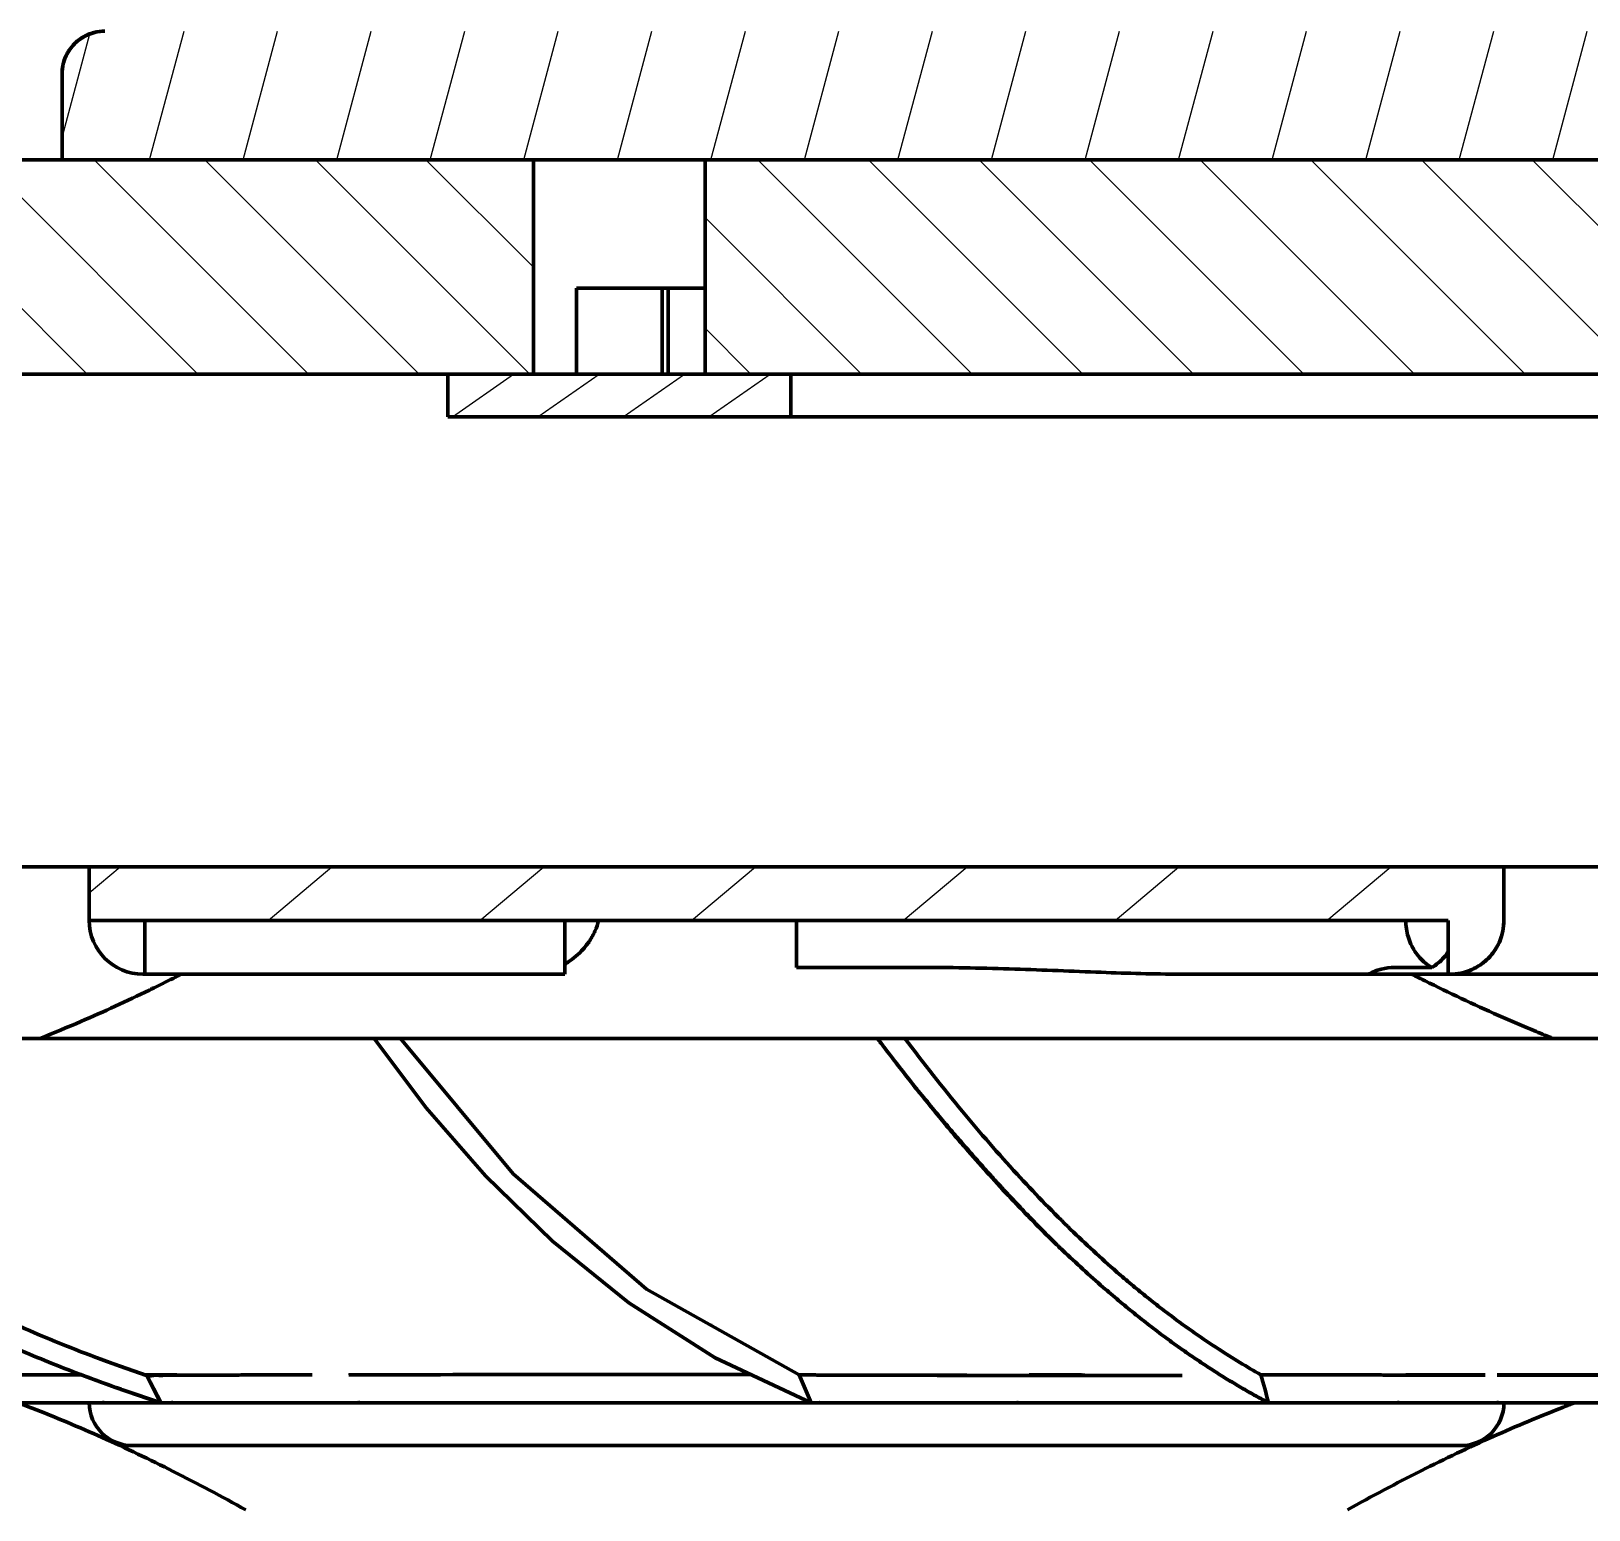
# Model space of a CAD drawing. Header units: inches. Extents: x -2049 to -860, y -317 to 524.
# Drawn here: x -1108.7 to -1084.47, y 120.17 to 143.17 of the extents above; entities that cross this region are included whole.
import ezdxf

# ---------------------------------------------------------------- set-up
doc = ezdxf.new("R2010")
doc.units = ezdxf.units.IN
doc.header["$LTSCALE"] = 2.5746062992
doc.header["$MEASUREMENT"] = 0
doc.header["$PDMODE"] = 3
doc.header["$PDSIZE"] = 0.3125
doc.layers.get('0').update_dxf_attribs({"linetype": 'CONTINUOUS', "lineweight": 50})
doc.layers.get('Defpoints').update_dxf_attribs({"linetype": 'CONTINUOUS'})
for name, color, linetype, lineweight in [('dim', 7, 'CONTINUOUS', 9), ('细实线', 7, 'CONTINUOUS', 9), ('风扇', 7, 'CONTINUOUS', 50)]:
    doc.layers.add(name, color=color, linetype=linetype, lineweight=lineweight)
doc.styles.add('TEXTSTYLE_1', font='gdt', dxfattribs={"width": 0.8})
doc.dimstyles.new('ISO-25$0', dxfattribs={"dimtxt": 5, "dimasz": 5, "dimexe": 1.25, "dimexo": 0.625, "dimtad": 1, "dimdec": 0, "dimlfac": 1.5, "dimdsep": 46, "dimtxsty": 'TEXTSTYLE_1', "dimcen": 2.5, "dimclrd": 256, "dimclre": 256, "dimclrt": 256, "dimadec": 0, "dimazin": 0, "dimtfac": 1, "dimtdec": 0, "dimtmove": 0, "dimatfit": 3, "dimfxl": 1, "dimlwd": 25, "dimarcsym": 0})

# ---------------------------------------------------------------- blocks, each defined once
blk = doc.blocks.new('*D56')
at = {"layer": 'Defpoints', "color": 0, "transparency": 16777216}
for p in [(-1218.048571266017, 403.3025130793737), (-1091.407013685778, 403.3025130793736), (-1171.592852007335, 52.36996969744924)]:
    blk.add_point(p, dxfattribs=at)
at = {"layer": 'dim', "lineweight": -2, "transparency": 16777216}
for p, q in [((-1092.032013685778, 403.3025130793736), (-1219.298571266017, 403.3025130793737)), ((-1172.217852007335, 52.36996969744924), (-1219.298571266017, 52.36996969744924))]:
    blk.add_line(p, q, dxfattribs=at)
at = {"layer": 'dim', "lineweight": 25, "transparency": 16777216}
blk.add_line((-1218.048571266017, 57.36996969744924), (-1218.048571266017, 398.3025130793737), dxfattribs=at)
at = {"layer": 'dim', "transparency": 16777216}
for points in [[(-1218.88190459935, 398.3025130793737), (-1217.215237932683, 398.3025130793737), (-1218.048571266017, 403.3025130793737)], [(-1218.88190459935, 57.36996969744924), (-1217.215237932683, 57.36996969744924), (-1218.048571266017, 52.36996969744924)]]:
    blk.add_solid(points, dxfattribs=at)
at = {"layer": 'dim', "transparency": 16777216, "insert": (-1221.173571266017, 224.8663272811571), "char_height": 5, "attachment_point": 5, "rotation": 90, "style": 'TEXTSTYLE_1'}
blk.add_mtext('526', dxfattribs=at)
blk = doc.blocks.new('*D57')
at = {"layer": 'Defpoints', "color": 0, "transparency": 16777216}
for p in [(-1231.84454690775, 446.9677767412457), (-1055.929901698032, 446.9677767412456), (-1171.592852007335, 52.36996969744924)]:
    blk.add_point(p, dxfattribs=at)
at = {"layer": 'dim', "lineweight": -2, "transparency": 16777216}
for p, q in [((-1056.554901698032, 446.9677767412456), (-1233.09454690775, 446.9677767412457)), ((-1172.217852007335, 52.36996969744924), (-1233.09454690775, 52.36996969744926))]:
    blk.add_line(p, q, dxfattribs=at)
at = {"layer": 'dim', "lineweight": 25, "transparency": 16777216}
blk.add_line((-1231.84454690775, 57.36996969744925), (-1231.84454690775, 441.9677767412457), dxfattribs=at)
at = {"layer": 'dim', "transparency": 16777216}
for points in [[(-1232.677880241083, 441.9677767412457), (-1231.011213574416, 441.9677767412457), (-1231.84454690775, 446.9677767412457)], [(-1232.677880241083, 57.36996969744926), (-1231.011213574416, 57.36996969744925), (-1231.84454690775, 52.36996969744925)]]:
    blk.add_solid(points, dxfattribs=at)
at = {"layer": 'dim', "transparency": 16777216, "insert": (-1234.96954690775, 248.0723433727648), "char_height": 5, "attachment_point": 5, "rotation": 90, "style": 'TEXTSTYLE_1'}
blk.add_mtext('592', dxfattribs=at)
blk = doc.blocks.new('*D58')
at = {"layer": 'Defpoints', "color": 0, "transparency": 16777216}
for p in [(-1245.640516546762, 472.9669413630263), (-1107.928230943298, 472.9669413630263), (-1171.592852007335, 52.36996969744924)]:
    blk.add_point(p, dxfattribs=at)
at = {"layer": 'dim', "lineweight": -2, "transparency": 16777216}
for p, q in [((-1108.553230943298, 472.9669413630263), (-1246.890516546762, 472.9669413630263)), ((-1172.217852007335, 52.36996969744924), (-1246.890516546762, 52.36996969744926))]:
    blk.add_line(p, q, dxfattribs=at)
at = {"layer": 'dim', "lineweight": 25, "transparency": 16777216}
blk.add_line((-1245.640516546762, 57.36996969744926), (-1245.640516546762, 467.9669413630263), dxfattribs=at)
at = {"layer": 'dim', "transparency": 16777216}
for points in [[(-1246.473849880095, 467.9669413630263), (-1244.807183213429, 467.9669413630263), (-1245.640516546762, 472.9669413630263)], [(-1246.473849880095, 57.36996969744926), (-1244.807183213429, 57.36996969744926), (-1245.640516546762, 52.36996969744926)]]:
    blk.add_solid(points, dxfattribs=at)
at = {"layer": 'dim', "transparency": 16777216, "insert": (-1248.765516546762, 260.4616692013795), "char_height": 5, "attachment_point": 5, "rotation": 90, "style": 'TEXTSTYLE_1'}
blk.add_mtext('630', dxfattribs=at)

msp = doc.modelspace()

# ---------------------------------------------------------------- hatches: boundary and pattern name
at = {"layer": '细实线', "linetype": 'Continuous'}
h = msp.add_hatch(dxfattribs=at)
h.set_pattern_fill('DEFAULT__3', color=256, scale=1.405120247766246, angle=74.99999999999999, style=0, pattern_type=0)
h.set_pattern_definition([(74.99999999999999, (-1203.723529003851, 1516.918950804064), (-1.357241936087143, 0.3636718801277024), [])])
edge = h.paths.add_edge_path()
edge.add_line((-1108.216620814093, 141.1671165618664), (-976.2209535462748, 141.1671165618664))
edge.add_line((-1108.216620814093, 142.500407055691), (-1108.216620814093, 141.1671165618755))
edge.add_arc((-1107.549975373305, 142.5004068609669), 0.6666454424815658, 89.99997660799998, 179.999983231)
edge.add_line((-1107.549975100687, 143.167052303457), (-976.8875992596812, 143.167052303457))
edge.add_arc((-976.8875990615674, 142.5004067864611), 0.6666455152925597, 2.311789999609594e-05, 90.00001704299999)
edge.add_line((-976.2209535462749, 142.500407055691), (-976.2209535462749, 141.1671165618755))
h = msp.add_hatch(dxfattribs=at)
h.set_pattern_fill('DEFAULT__49', color=256, scale=1.216287576733803, angle=-45.00000000000001, style=0, pattern_type=0)
h.set_pattern_definition([(315, (-1203.723529003851, 1516.918950804064), (0.8600451932628668, 0.8600451932628661), [])])
edge = h.paths.add_edge_path()
edge.add_line((-1118.882951133041, 141.1004520384518), (-1118.882951133041, 137.9005548532944))
edge.add_line((-1118.816286574061, 141.1671165618664), (-1118.882951133041, 141.1004520384457))
edge.add_line((-1100.883517375671, 141.1671165618664), (-1118.816286574061, 141.1671165618664))
edge.add_line((-1100.883517375671, 137.8338903281585), (-1100.883517375671, 141.1671165618513))
edge.add_line((-1100.883517375671, 137.8338903281585), (-1118.816286574061, 137.8338903281585))
edge.add_line((-1118.882951133041, 137.9005548532999), (-1118.816286574061, 137.8338903281858))
edge = h.paths.add_edge_path()
edge.add_line((-965.5546232273273, 141.1004520384518), (-965.5546232273273, 137.9005548532944))
edge.add_line((-965.621287786307, 137.8338903281585), (-965.5546232273273, 137.9005548532726))
edge.add_line((-965.621287786307, 137.8338903281585), (-1033.068729448529, 137.8338903281585))
edge.add_line((-1033.068729448529, 137.8338903281585), (-1033.068729448529, 141.1671165618513))
edge.add_line((-965.621287786307, 141.1671165618664), (-1033.068729448529, 141.1671165618664))
edge.add_line((-965.5546232273273, 141.1004520384518), (-965.621287786307, 141.1671165618724))
edge = h.paths.add_edge_path()
edge.add_line((-1036.965294754792, 141.1671165618664), (-1038.977438329633, 141.1671165618664))
edge.add_line((-1036.965294754792, 137.8338903281585), (-1036.965294754792, 141.1671165618513))
edge.add_line((-1036.965294754792, 137.8338903281585), (-1038.977438329633, 137.8338903281585))
edge.add_line((-1038.977438329633, 137.8338903281585), (-1038.977438329633, 141.1671165618513))
edge = h.paths.add_edge_path()
edge.add_line((-1049.545352591819, 141.1671165618664), (-1098.216933936171, 141.1671165618664))
edge.add_line((-1049.545352591819, 137.8338903281585), (-1049.545352591819, 141.1671165618513))
edge.add_line((-1049.545352591819, 137.8338903281585), (-1098.216933936171, 137.8338903281585))
edge.add_line((-1098.216933936171, 137.8338903281585), (-1098.216933936171, 141.1671165618513))
h = msp.add_hatch(dxfattribs=at)
h.set_pattern_fill('DEFAULT__4', color=256, scale=0.7623405151507858, angle=35, style=0, pattern_type=0)
h.set_pattern_definition([(34.99999999999999, (-1203.723529003851, 1516.918950804064), (-0.4372605563491244, 0.6244727916209943), [])])
edge = h.paths.add_edge_path()
edge.add_line((-1102.216809014143, 137.1672450821193), (-1096.883642126678, 137.1672450821193))
edge.add_line((-1102.216809014143, 137.8338903281585), (-1102.216809014143, 137.1672450820975))
edge.add_line((-1102.216809014143, 137.8338903281585), (-1096.883642126678, 137.8338903281585))
edge.add_line((-1096.883642126678, 137.8338903281585), (-1096.883642126678, 137.1672450820975))
edge = h.paths.add_edge_path()
edge.add_line((-987.5539322353835, 137.1672450821193), (-982.2207653462253, 137.1672450821193))
edge.add_line((-987.5539322353835, 137.8338903281585), (-987.5539322353835, 137.1672450820975))
edge.add_line((-987.5539322353835, 137.8338903281585), (-982.2207653462253, 137.8338903281585))
edge.add_line((-982.2207653462253, 137.8338903281585), (-982.2207653462253, 137.1672450820975))
h = msp.add_hatch(dxfattribs=at)
h.set_pattern_fill('ANSI31', color=256, scale=0.6666666659733333, angle=-5.000000000000007, style=0)
h.set_pattern_definition([(39.99999999999998, (-1850.866896881382, 3648.156070649478), (-1.360567105754851, 1.621460736248851), [])])
edge = h.paths.add_edge_path()
edge.add_line((-1066.97862255718, 121.0344301111796), (-1065.188076026582, 121.0344301111796))
edge.add_line((-1066.97862255718, 121.0344301111796), (-1066.97862255718, 120.1677912897763))
edge.add_line((-1067.54527298062, 120.1677912897551), (-1066.97862255718, 120.1677912897551))
edge.add_line((-1067.54527298062, 120.1677912897551), (-1070.961537177707, 123.0343658510355))
edge.add_line((-1070.961537177707, 123.0343658510629), (-1070.961537177707, 126.1675985111062))
edge.add_line((-1070.961537177707, 126.1675985110929), (-1066.194657744104, 130.1674699908467))
edge.add_line((-1066.194657744104, 130.1674699908399), (-1065.628007489992, 130.1674699908399))
edge.add_line((-1065.628007489992, 129.3008311711422), (-1065.628007489992, 130.1674699908521))
edge.add_line((-1065.628007489992, 129.3008311711422), (-1065.188076026582, 129.3008311711422))
edge.add_line((-1065.188076026581, 129.3008311711422), (-1065.188076026581, 130.1674699908521))
edge.add_line((-1065.188076026581, 130.1674699908399), (-1064.62089490582, 130.1674699908399))
edge.add_line((-1064.62089490582, 120.1677912897551), (-1064.62089490582, 130.1674699908326))
edge.add_line((-1065.188076026581, 120.1677912897551), (-1064.62089490582, 120.1677912897551))
edge.add_line((-1065.188076026581, 121.0344301111796), (-1065.188076026581, 120.1677912897763))
edge = h.paths.add_edge_path()
edge.add_line((-1086.627880766412, 128.5008568748591), (-1086.658845004636, 128.5008568748591))
edge.add_line((-1086.658845004636, 128.5008568748591), (-1086.658845004636, 129.3341634328592))
edge.add_line((-1107.793295303251, 129.3341634328689), (-1086.658845004636, 129.3341634328689))
edge.add_line((-1107.793295303251, 129.3341634328689), (-1107.793295303251, 130.167469990869))
edge.add_line((-1107.793295303251, 130.1674699908399), (-1085.794551686109, 130.1674699908399))
edge.add_line((-1085.794551686109, 129.334163436245), (-1085.794551686109, 130.1674699908582))
edge.add_arc((-1086.627867150756, 129.3341723411828), 0.8333154646469872, 269.9990637963, 359.9993876627)
edge = h.paths.add_edge_path()
edge.add_line((-1128.399770962779, 129.3008311711422), (-1127.959839499368, 129.3008311711422))
edge.add_line((-1127.959839499368, 129.3008311711422), (-1127.959839499368, 130.1674699908521))
edge.add_line((-1127.959839499368, 130.1674699908399), (-1127.393189243563, 130.1674699908399))
edge.add_line((-1127.393189243563, 130.1674699908399), (-1122.62630980996, 126.1675985110862))
edge.add_line((-1122.62630980996, 123.0343658510629), (-1122.62630980996, 126.1675985111062))
edge.add_line((-1122.62630980996, 123.0343658510629), (-1126.042574007047, 120.1677912897824))
edge.add_line((-1126.609224430487, 120.1677912897551), (-1126.042574007047, 120.1677912897551))
edge.add_line((-1126.609224430487, 121.0344301111796), (-1126.609224430487, 120.1677912897763))
edge.add_line((-1128.399770962779, 121.0344301111796), (-1126.609224430487, 121.0344301111796))
edge.add_line((-1128.399770962779, 121.0344301111796), (-1128.399770962779, 120.1677912897763))
edge.add_line((-1128.966952081847, 120.1677912897551), (-1128.399770962779, 120.1677912897551))
edge.add_line((-1128.966952081847, 120.1677912897551), (-1128.966952081847, 130.1674699908326))
edge.add_line((-1128.966952081847, 130.1674699908399), (-1128.399770962779, 130.1674699908399))
edge.add_line((-1128.399770962779, 129.3008311711422), (-1128.399770962779, 130.1674699908521))
edge.add_line((-1126.565429735251, 122.1677270296578), (-1126.565429735251, 128.1675342509816))
edge.add_line((-1125.214814236277, 122.1677270296578), (-1126.565429735251, 122.1677270296578))
edge.add_line((-1123.492952429389, 123.612534882287), (-1125.214814236277, 122.1677270296535))
edge.add_line((-1123.492952429389, 123.612534882287), (-1123.492952429389, 125.5894294798706))
edge.add_line((-1126.565429735251, 128.1675342509761), (-1123.492952429388, 125.5894294798694))
edge = h.paths.add_edge_path()
edge.add_line((-1060.25740782545, 120.1677912897551), (-1060.25740782545, 130.1674699908326))
edge.add_line((-1061.558271511369, 120.1677912897551), (-1060.25740782545, 120.1677912897551))
edge.add_line((-1061.558271511369, 120.1677912897551), (-1061.558271511369, 130.1674699908326))
edge.add_line((-1061.558271511369, 130.1674699908399), (-1060.25740782545, 130.1674699908399))
edge = h.paths.add_edge_path()
edge.add_line((-1133.33043916391, 130.1674699908399), (-1132.029575476298, 130.1674699908399))
edge.add_line((-1132.029575476298, 120.1677912897551), (-1132.029575476298, 130.1674699908326))
edge.add_line((-1133.33043916391, 120.1677912897551), (-1132.029575476298, 120.1677912897551))
edge.add_line((-1133.33043916391, 120.1677912897551), (-1133.33043916391, 130.1674699908326))

# ---------------------------------------------------------------- linework, layer by layer
at = {"color": 7, "linetype": 'Continuous'}
for p, q in [((-1108.216620814093, 142.500407055691), (-1108.216620814093, 141.1671165618665)), ((-1108.216620814093, 142.500407055691), (-1108.216620814093, 141.1671165618665)), ((-1100.883517375671, 141.1671165618665), (-1118.816286574061, 141.1671165618665)), ((-1118.816286574061, 141.1671165618665), (-965.621287786307, 141.1671165618665)), ((-1108.216620814093, 141.1671165618665), (-976.2209535462749, 141.1671165618665)), ((-1100.883517375671, 137.8338903281585), (-1100.883517375671, 141.1671165618665)), ((-1100.883517375671, 137.8338903281585), (-1100.883517375671, 141.1671165618665)), ((-1049.545352591819, 141.1671165618665), (-1098.216933936171, 141.1671165618665)), ((-1098.216933936171, 137.8338903281585), (-1098.216933936171, 141.1671165618665)), ((-1098.216933936171, 137.8338903281585), (-1098.216933936171, 141.1671165618665)), ((-1100.216641051221, 137.8338903281585), (-1100.216641051221, 139.1671808219832)), ((-1100.216641051221, 139.1671808219832), (-1098.216987906051, 139.1671808219832)), ((-1098.884441997589, 139.1671808219832), (-1098.884441997589, 137.8338903281585)), ((-1098.790051874031, 139.1671808219832), (-1098.790051874031, 137.8338903281585)), ((-1100.883517375671, 137.8338903281585), (-1118.816286574061, 137.8338903281585)), ((-1118.816286574061, 137.8338903281585), (-965.621287786307, 137.8338903281585)), ((-1102.216809014143, 137.8338903281585), (-1102.216809014143, 137.1672450821193)), ((-1102.216809014143, 137.8338903281585), (-1096.883642126678, 137.8338903281585)), ((-1102.216809014143, 137.8338903281585), (-1102.216809014143, 137.1672450821193)), ((-1049.545352591819, 137.8338903281585), (-1098.216933936171, 137.8338903281585)), ((-1096.883642126678, 137.8338903281585), (-1096.883642126678, 137.1672450821193)), ((-1096.883642126678, 137.8338903281585), (-1096.883642126678, 137.1672450821193)), ((-1102.216861878311, 137.1672450821193), (-1065.262935153049, 137.1672450821193)), ((-1102.216809014143, 137.1672450821193), (-1096.883642126678, 137.1672450821193)), ((-1133.33043916391, 130.1674699908399), (-1065.262935153049, 130.1674699908399)), ((-1107.793295303251, 129.3341634328689), (-1107.793295303251, 130.1674699908399)), ((-1107.793295303251, 130.1674699908399), (-1085.794551686109, 130.1674699908399)), ((-1107.793295303251, 129.3341634328689), (-1107.793295303251, 130.1674699908399)), ((-1085.794551686109, 129.334163436245), (-1085.794551686109, 130.1674699908399)), ((-1085.794551686109, 129.334163436245), (-1085.794551686109, 130.1674699908399)), ((-1107.793295303251, 129.3341634328689), (-1086.658845004636, 129.3341634328689)), ((-1107.793295303251, 129.3341634328689), (-1086.658845004636, 129.3341634328689)), ((-1106.929300177917, 129.3341634328689), (-1106.929300177917, 128.5008568748591)), ((-1100.39602883422, 128.5008568748591), (-1100.39602883422, 129.3341634328689)), ((-1096.793923493834, 129.3341634328689), (-1096.793923493834, 128.6037791803139)), ((-1086.658845004636, 128.5008568748591), (-1086.658845004636, 129.3341634328689)), ((-1086.658845004636, 128.5008568748591), (-1086.658845004636, 129.3341634328689)), ((-1100.396028830833, 128.5008568748591), (-1106.960263508543, 128.5008568748591)), ((-1096.793923493834, 128.6038076748071), (-1094.79280531527, 128.603807673119)), ((-1090.825318001569, 128.5008568748591), (-1068.482851406015, 128.5008568748591)), ((-1086.916316176249, 128.6037791820019), (-1087.496533561918, 128.6037791786258)), ((-1086.627880766412, 128.5008568748591), (-1086.658845004636, 128.5008568748591)), ((-1094.482968122861, 126.1675985110929), (-1094.473617266714, 126.1675985110929)), ((-1098.116447460029, 123.0343658510629), (-1098.105630733498, 123.0343658510629))]:
    msp.add_line(p, q, dxfattribs=at)
for centre, radius, start, end in [((-1107.549975373305, 142.5004068609671), 0.6666454424815658, 89.99997660799474, 179.9999832310393), ((-1107.549927053897, 142.4999790709619), 0.6670732341628919, 90.00412678261144, 104.0110048491843), ((-1107.550952388473, 142.5011997218734), 0.6653872397221121, 137.7698693643276, 146.5490419310044), ((-1107.549223599793, 142.4996547386324), 0.6677057212538328, 132.2290837769929, 137.7714097471467), ((-1107.550767516279, 142.5013829465124), 0.6653883860719455, 123.4397028680006, 132.2306602330137), ((-1107.549168483564, 142.499111727785), 0.6681648081162826, 118.0883808197397, 123.4468000225864), ((-1107.550308510694, 142.501227511957), 0.6657614526716389, 108.5890342808751, 118.087556554492), ((-1107.550092400891, 142.5008508302183), 0.6661873800528667, 104.0153594713858, 108.5963238615058), ((-1107.550422068752, 142.5005250687548), 0.6661845150249226, 161.3637122700245, 165.9973803888934), ((-1107.55080017455, 142.5007421149358), 0.6657568825118155, 151.9195439116136, 161.3710135885752), ((-1107.548684237963, 142.4996017982798), 0.66816050549453, 146.5419259129018, 151.9186784377275), ((-1107.549543067342, 142.5003583112571), 0.6670777501377895, 166.001751132567, 179.9958132763166), ((-1106.96026350685, 129.334163434557), 0.8333065579998327, 180.0000001589357, 269.9999966549937), ((-1086.627867150756, 129.3341723411828), 0.8333154646469872, 269.999063796296, 359.9993876627432), ((-1086.628125597611, 129.3342692407758), 0.8335926544072918, 335.5524917810125, 345.6479939591383), ((-1086.624605511169, 129.3333243623558), 0.8299482135598643, 345.6509511315191, 348.4312355529192), ((-1086.629866296815, 129.334384056939), 0.8353146411849378, 348.4323914274272, 359.9848671130117), ((-1086.629123617904, 129.334961864656), 0.834791778664992, 322.3395630453953, 333.8879392335439), ((-1086.625536103401, 129.333117673937), 0.8307587472366714, 333.8932495591488, 335.5508800469236), ((-1101.006443172471, 129.6908284502799), 1.200755957152371, 300.612103375894, 303.1350432063928), ((-1086.628670450745, 129.3354676437103), 0.8348293440579814, 296.1717028963081, 307.6599002274186), ((-1086.6259863886, 129.3318696359331), 0.8303410898297215, 307.6649680498001, 310.2203706234947), ((-1086.628577975703, 129.3348923013983), 0.8343225592214448, 310.2222266139839, 319.7748232841753), ((-1086.625544668006, 129.3322906003139), 0.8303264311140529, 319.7767236674815, 322.3345965600282), ((-1119.533897292541, 154.3146036087286), 28.98113065061941, 296.3046308088965, 297.0131684087067), ((-1073.960138700053, 154.4997985375112), 29.1887298930513, 242.9907882869971, 243.4200069992279), ((-1086.628100379608, 129.3362327822675), 0.8353759344955275, 270.0150658050981, 281.4534963984958), ((-1086.627057937837, 129.3310452647752), 0.8300847206271, 281.4540773318764, 284.4985880201946), ((-1086.627991850589, 129.3345077204921), 0.8336707196456502, 284.5011531711821, 294.2526896419761), ((-1086.626854187277, 129.3319379953011), 0.8308604845144254, 294.2539507682113, 296.1666509992102), ((-1119.204338528008, 153.650065859953), 28.23936351845355, 296.0265004744291, 296.3027084402773)]:
    msp.add_arc(centre, radius, start, end, dxfattribs=at)
for points, start_tangent, end_tangent in [([(-1099.873351741863, 129.334163432869), (-1099.928702506991, 129.1708095924706), (-1100.010212331872, 129.0219030348048), (-1100.111158450447, 128.8906004330894), (-1100.226361352766, 128.7779255944792), (-1100.350092887877, 128.6853339600508)], (-0.2295486248103702, -0.9732971945134063), (-0.8373979992412793, -0.5465936249781015)), ([(-1087.32023901345, 129.334163432869), (-1087.311165200721, 129.2073386073286), (-1087.284026071126, 129.0830312489951), (-1087.239306864222, 128.9642897323768), (-1087.178080658276, 128.8542255811243), (-1087.102178729369, 128.7559066813031), (-1087.013986606103, 128.671816185889), (-1086.91631617625, 128.6037791803139)], (-1.836909530733566e-16, -1), (0.8621643238877903, -0.5066287384417796)), ([(-1086.658223049739, 128.8486988981859), (-1086.72797754813, 128.7586680382596), (-1086.816768502875, 128.6733542825623), (-1086.91631617625, 128.6037791803139)], (-0.5566292890599313, -0.8307609972553085), (-0.862164325008305, -0.5066287365349237)), ([(-1090.825318013422, 128.5008568748592), (-1092.056231999757, 128.5284328348446), (-1093.400553770606, 128.5793131353326), (-1094.792795492558, 128.6037791803139)], (-1, 1.836909530733566e-16), (-1, 1.836909530733566e-16)), ([(-1087.776266744007, 128.5553396465848), (-1087.837226536219, 128.528544382997), (-1087.915241443555, 128.5008568731712)], (-0.9355545648650783, -0.3531821855078669), (-0.9999999999999992, -1.139052364087107e-08)), ([(-1087.496533563611, 128.6037791803139), (-1087.700359914749, 128.5789792613704), (-1087.776266744007, 128.5553396465848)], (-1, 1.836909530733566e-16), (-0.9355545634189252, -0.3531821893386248))]:
    msp.add_spline(points, degree=3, dxfattribs=dict(at, start_tangent=start_tangent, end_tangent=end_tangent))
for points, knots in [([(-1087.020543437599, 128.3960099089809), (-1086.834134688365, 128.3027482358027), (-1086.264971878106, 128.0256634647091), (-1085.600213359927, 127.7304642880778), (-1085.119510998045, 127.5356756005208), (-1085.032125241558, 127.5008890049802)], [0, 0, 0, 0, 0.5627797613728536, 1.709055591231161, 1.962970740421299, 1.962970740421299, 1.962970740421299, 1.962970740421299]), ([(-1108.555719670716, 127.5008890048982), (-1108.34411727949, 127.5851234686646), (-1107.772470761919, 127.8225993136749), (-1107.194913386566, 128.0884758280122), (-1106.828274369401, 128.2670998965423), (-1106.813278275527, 128.2744224628958)], [6.011547040834073, 6.011547040834073, 6.011547040834073, 6.011547040834073, 6.626422140530126, 7.682525582731203, 7.727584272073915, 7.727584272073915, 7.727584272073915, 7.727584272073915]), ([(-1105.360484082996, 120.1677912897552), (-1105.732137363433, 120.3746319470451), (-1106.468482305908, 120.7662867464312), (-1107.576530533851, 121.2960417152819), (-1108.386590491182, 121.6375054318582), (-1108.825508607624, 121.8066263271707), (-1108.896844177658, 121.8336902505087)], [0, 0, 0, 0, 1.148402457610001, 2.251136595081034, 3.314998759985119, 3.5209754233095, 3.5209754233095, 3.5209754233095, 3.5209754233095]), ([(-1084.692119164517, 121.8332666799947), (-1084.750364940245, 121.8111653114371), (-1085.178055890421, 121.6468100000608), (-1085.981650682363, 121.309564642426), (-1087.102530116366, 120.775088704982), (-1087.849420246613, 120.3781322506984), (-1088.227362906365, 120.1677912897552)], [5.68318365321732, 5.68318365321732, 5.68318365321732, 5.68318365321732, 5.851367749018653, 6.920120347152978, 8.035241860693489, 9.203078395764324, 9.203078395764324, 9.203078395764324, 9.203078395764324])]:
    msp.add_open_spline(points, degree=3, knots=knots, dxfattribs=at)
at = {"layer": '风扇', "linetype": 'Continuous'}
for p, q in [((-1073.731469158229, 127.5008890048982), (-1121.189912190978, 127.5008890048982)), ((-1107.522190100324, 122.476498467108), (-1106.896619317223, 122.2550020832131)), ((-1106.900713901034, 122.255598896294), (-1106.690726573147, 121.8337307110648)), ((-1106.682535500586, 121.8456946173233), (-1106.899825617068, 122.261373832558)), ((-1096.751812952444, 122.2671549255629), (-1096.569118597008, 121.8327926395845)), ((-1086.085209912103, 122.2671226830669), (-1087.321604023165, 122.269582618493)), ((-1079.99324582114, 122.2550020832131), (-1085.899167854036, 122.26675253293)), ((-1077.028534709146, 122.259365654045), (-1085.899162700341, 122.269582618493)), ((-1107.275068891263, 122.0369899356628), (-1107.298404237383, 122.0450305248185)), ((-1106.677038727736, 121.8343743517819), (-1107.275068891263, 122.0369899356628)), ((-1107.126924818789, 121.8344044074628), (-1086.460922170572, 121.8344044074628)), ((-1107.126924818789, 121.1677591597162), (-1086.460922168879, 121.1677591597162))]:
    msp.add_line(p, q, dxfattribs=at)
for points in [[(-1103.362289839856, 127.5008890048982), (-1102.552825548275, 126.4192151945227), (-1101.632721925652, 125.3655566636787), (-1100.58685943723, 124.3472005109963), (-1099.399926488092, 123.38842803461), (-1098.060496908237, 122.5347494329472), (-1096.569115728594, 121.8327932745718)], [(-1102.9549738698, 127.5008890048982), (-1101.19971988114, 125.3955628378978), (-1099.1267148411, 123.6023370184999), (-1096.75164969157, 122.2670781048771)], [(-1107.724996345733, 122.551628667218), (-1107.315464315508, 122.4010038835291), (-1106.900522440292, 122.2554863931673)], [(-1108.057941458153, 122.3217248909868), (-1107.3860478585, 122.0723388823979), (-1106.690726532508, 121.833730667021)]]:
    msp.add_lwpolyline(points, dxfattribs=at)
for centre, radius, start, end in [((-1161.679798056044, 101.9689396634369), 74.90854107914913, 15.38075746784664, 15.72412320456661), ((-1107.126924818789, 121.8344044074628), 0.6666452460612102, 180, 269.999999985598), ((-1086.460922168879, 121.8344044074628), 0.6666452460612102, 270.000000014402, 0)]:
    msp.add_arc(centre, radius, start, end, dxfattribs=at)
for points, start_tangent, end_tangent in [([(-1095.537150549265, 127.5008890048982), (-1095.267985420669, 127.1482286310923), (-1095.018125038313, 126.8305951406848), (-1094.786681697334, 126.5441141523353), (-1094.572471135383, 126.2851769161009), (-1094.374273096082, 126.0506127164563), (-1094.190919496361, 125.8376862915022), (-1094.021274462706, 125.6439706375453), (-1093.864281277309, 125.4674686336183), (-1093.719031035452, 125.3064750987529), (-1093.584635751189, 125.1594831146662), (-1093.460252826914, 125.0251635081225), (-1093.345137113222, 124.9023594902217), (-1093.238586068684, 124.7900153050018), (-1093.139948339699, 124.6871780935981), (-1093.048634016672, 124.5929782353231), (-1092.964073319712, 124.5066453255337), (-1092.885729528504, 124.4274849251436), (-1092.813113949202, 124.3548499662855)], (0.6016490469541598, -0.7987605550471), (0.7091018720833768, -0.7051060452214616)), ([(-1095.537142772035, 127.5008890048982), (-1095.484792812114, 127.4313491364066), (-1095.399814830269, 127.3191954382987), (-1095.228712950222, 127.0961053944437), (-1095.056035096534, 126.8747087937882), (-1094.881722544598, 126.6550974865463), (-1094.527971567075, 126.2215711690008), (-1094.348409095262, 126.0078220865223), (-1094.166971349211, 125.7961925997891), (-1093.836585292619, 125.422084140824), (-1093.500471135877, 125.0563225157597), (-1093.159143879608, 124.7001610642122), (-1092.813118517669, 124.3548531157856)], (0.6007434782832957, -0.7994418511061874), (0.7160353553552938, -0.698064015604026)), ([(-1091.862428325753, 123.9096290262932), (-1092.575188477421, 124.5727799847473), (-1093.36425800493, 125.3888540244616), (-1094.213305801976, 126.3632724252246), (-1095.109742927306, 127.5008890048982)], (-0.7503310698607839, 0.6610622403386623), (-0.6011376211393143, 0.7991455189456838)), ([(-1107.298401631427, 122.0450305485284), (-1108.300359855921, 122.416469282356), (-1109.264936922945, 122.827215722065), (-1109.875890601014, 123.1178391192128), (-1110.470111511776, 123.4256420569728), (-1111.047157966809, 123.7505457132664), (-1111.606588281077, 124.0924712608735), (-1112.147855816733, 124.4515684296496), (-1112.669994122975, 124.8289011405972), (-1113.171931801269, 125.225761866789), (-1113.414990590353, 125.4319191315146), (-1113.652597446307, 125.6434430778633), (-1113.884625483272, 125.8605011406372), (-1114.110975972929, 126.0832842709022), (-1114.331557229304, 126.3119892936916), (-1114.546277561341, 126.5468130391227), (-1114.755042407882, 126.7879549585783), (-1114.957745695159, 127.035625021992), (-1115.154305222947, 127.2900062525075), (-1115.159270499247, 127.2966257725787)], (-0.9453085641174062, 0.3261774342383084), (-0.5997623568666565, 0.8001781772116462)), ([(-1114.66149082314, 127.3023971529368), (-1113.966101764297, 126.4892325270493), (-1113.145262239934, 125.694992496154), (-1112.206318347639, 124.9386480306838), (-1111.158052442813, 124.2288620455646), (-1110.017192057148, 123.5755111218114), (-1108.801169827382, 122.9898723683895), (-1107.522190100325, 122.476498467108)], (0.6130858464737953, -0.790016294043047), (0.9393935856669116, -0.342840620708607)), ([(-1092.813099161797, 124.3548526568958), (-1092.653359757372, 124.2008282585001), (-1092.340767884743, 123.9093024622431), (-1092.025446597186, 123.6284292208366)], (0.7160350288961921, -0.698064350467512), (0.7545256331697765, -0.6562705759743827)), ([(-1089.574501514441, 122.2695826150976), (-1089.900506889122, 122.4596496475236), (-1090.229313052131, 122.6660491730769), (-1090.602407457157, 122.9179811518059), (-1090.975712162347, 123.189012851172), (-1091.198465778748, 123.3598906968745), (-1091.420600210457, 123.5370923992214), (-1091.64198800437, 123.7204121299865), (-1091.862501705688, 123.9096440626125)], (-0.8723349938164779, 0.4889086403032841), (-0.7532726765763027, 0.6577083508087553)), ([(-1092.025429288489, 123.6284289498994), (-1091.786122593847, 123.4240940580122), (-1091.545651410967, 123.22645068948), (-1091.304182104505, 123.0357722783791), (-1091.061881040808, 122.8523322604544), (-1090.859501230763, 122.7052052204113), (-1090.656933216154, 122.5634294091184), (-1090.454450764622, 122.4271407172884), (-1090.252327640424, 122.2964750373412), (-1090.050837611205, 122.1715682583011), (-1089.850254439526, 122.0525562725301), (-1089.650851894727, 121.9395749691109), (-1089.452903741063, 121.8327602404243)], (0.7545252880415556, -0.6562709727740573), (0.885040929460041, -0.4655132148290813)), ([(-1090.799901639354, 122.2550020832131), (-1091.751276892977, 122.2562958922292), (-1092.597585384653, 122.2575397512141), (-1093.330760623125, 122.2586981284461), (-1093.949351173721, 122.2597469656902), (-1094.470435750794, 122.26068866246), (-1094.908899322556, 122.2615252624848), (-1095.276846044502, 122.262258416689), (-1095.584476907892, 122.2629104865739), (-1095.840366528204, 122.2634937805182), (-1096.051806186506, 122.2640065866536), (-1096.225015614634, 122.2644494044796), (-1096.365344285412, 122.2648313980361), (-1096.477422194058, 122.2651674868384), (-1096.565264672159, 122.265472189003), (-1096.632336896506, 122.2657634447905), (-1096.681674934843, 122.2660507840949), (-1096.715982504897, 122.2663335058051), (-1096.737693221004, 122.2666143987469), (-1096.748975575745, 122.2668969782168), (-1096.751740688379, 122.2671841735543), (-1096.747679126894, 122.2674769431679), (-1096.73829940978, 122.2677748332705), (-1096.724875077516, 122.2680770073794), (-1096.708459640839, 122.2683813319121), (-1096.689918622659, 122.2686861306044), (-1096.669953059078, 122.2689890988209), (-1096.649125123778, 122.2692877322743), (-1096.627887372647, 122.269582618493)], (-0.9999991481462666, 0.001305261177237936), (0.9999584284109917, 0.009118193341841422)), ([(-1094.607743733882, 122.2550020832131), (-1094.101939146676, 122.2562958922292), (-1093.670331940679, 122.2575397529215), (-1093.314823910266, 122.2586981284461), (-1093.032614297588, 122.2597469656902), (-1092.811879552252, 122.260688664148), (-1092.642543684236, 122.2615252624848), (-1092.516393581261, 122.262258416689), (-1092.426524258445, 122.2629104865739), (-1092.367148557454, 122.2634937822061), (-1092.333355507136, 122.2640065866536), (-1092.320964750636, 122.2644494061871), (-1092.326385691683, 122.2648313980361), (-1092.346516798678, 122.2651674885265), (-1092.378674400625, 122.265472189003), (-1092.420476187842, 122.265763446498), (-1092.469803653345, 122.2660507840949), (-1092.524808447723, 122.2663335058051), (-1092.583863710917, 122.2666143987469), (-1092.64556088885, 122.2668969799243), (-1092.708702702938, 122.2671841752424), (-1092.772271875229, 122.2674769448753), (-1092.835397315311, 122.2677748332705), (-1092.897387501615, 122.2680770073794), (-1092.95771584641, 122.2683813336195), (-1093.015992997138, 122.2686861306044), (-1093.071947226558, 122.268989100509), (-1093.125401476957, 122.2692877322743), (-1093.176248900742, 122.269582618493)], (0.9999970924275893, 0.002411459385319673), (-0.9999921999603837, 0.003949685859914041)), ([(-1106.49328029381, 121.8371055429287), (-1106.526302737969, 121.8326484941526), (-1106.561441347306, 121.832629299148), (-1106.600369074629, 121.8326404256589), (-1106.643098655089, 121.832652361586), (-1106.689995427159, 121.8326649934633), (-1106.741572654162, 121.8326782822916), (-1106.79821833403, 121.8326920419036), (-1106.860435961561, 121.8327062163421), (-1106.928864219552, 121.8327208293366), (-1107.004165291819, 121.8327353593464), (-1107.087015272465, 121.8327496404601), (-1107.178112178478, 121.8327639114457), (-1107.27824195543, 121.8327782230215), (-1107.388261597184, 121.832792449944), (-1107.509114233011, 121.8328054306403), (-1107.641667656508, 121.8328193087437), (-1107.786610544533, 121.8328329988945), (-1107.944855535482, 121.8328485431921), (-1108.117751112668, 121.8328645057506), (-1108.307551746599, 121.8328828947536), (-1108.516615319713, 121.8329034596172), (-1108.746996571806, 121.8329286488467), (-1109.00053932615, 121.8329585944762), (-1109.27945965985, 121.8329894341561), (-1109.585399139092, 121.8330248118411), (-1109.921952654305, 121.8330577935435), (-1110.294489804623, 121.833093774027), (-1110.708118687653, 121.8331315561539), (-1111.167861761724, 121.8331721474215), (-1111.678533181382, 121.8332182215596), (-1112.246177485048, 121.8332763450522), (-1112.877711060146, 121.8333490459549), (-1113.58036630228, 121.8334177507853), (-1114.36408831609, 121.8334897726957), (-1115.243360943864, 121.8335574970569), (-1116.232883719454, 121.8336188801203), (-1117.347827697317, 121.8336697072825), (-1118.609296825685, 121.8337151735387), (-1120.053163025589, 121.833763621618)], (-0.9999878576760879, -0.004927930639547075), (-0.999999999569431, 2.93451534117722e-05)), ([(-1107.559277844727, 121.8371055446167), (-1107.603708686231, 121.8326484941526), (-1107.652324940719, 121.832629299148), (-1107.705593780462, 121.8326404256589), (-1107.763304695331, 121.832652361586), (-1107.825776568692, 121.8326649934633), (-1107.893494287899, 121.8326782822916), (-1107.966743536201, 121.8326920419036), (-1108.045927801644, 121.8327062163421), (-1108.13158183526, 121.8327208276485), (-1108.224221066076, 121.8327353593464), (-1108.324330034324, 121.8327496404601), (-1108.432371675686, 121.8327639114457), (-1108.548862614645, 121.8327782230215), (-1108.674348583145, 121.832792449944), (-1108.809414930779, 121.8328054306403), (-1108.95450849015, 121.8328193087437), (-1109.1098383067, 121.8328329988945), (-1109.275822064929, 121.8328485431921), (-1109.453278209512, 121.8328645040432), (-1109.643852717631, 121.8328828947536), (-1109.849146660708, 121.8329034596172), (-1110.070324833464, 121.8329286488467), (-1110.308252404911, 121.8329585944762), (-1110.564045435513, 121.8329894341561), (-1110.838222141429, 121.8330248118411), (-1111.1329408217, 121.8330577918555), (-1111.45168780556, 121.833093774027), (-1111.797425929822, 121.8331315561539), (-1112.172792689769, 121.8331721474215), (-1112.580042142749, 121.8332182215596), (-1113.022198997988, 121.8332763450522), (-1113.502694087506, 121.8333490459549), (-1114.024892506843, 121.8334177490779), (-1114.59388150257, 121.8334897726957), (-1115.21752312283, 121.8335574970569), (-1115.903195688313, 121.8336188801203), (-1116.658021926025, 121.8336697072825), (-1117.492491378885, 121.8337151718312), (-1118.425743617166, 121.833763621618)], (-0.9999934803281477, -0.003610997258094889), (-0.999999998904114, 4.681636588196205e-05)), ([(-1100.888845900941, 121.8371055429287), (-1100.894989465702, 121.832648759987), (-1100.900175137495, 121.8326292009324), (-1100.906502968256, 121.8326402682072), (-1100.914217794264, 121.8326521651739), (-1100.92353440118, 121.8326647428599), (-1100.93477114576, 121.8326779927668), (-1100.948242803476, 121.8326917303568), (-1100.964306723914, 121.8327058844421), (-1100.983393255607, 121.832720473746), (-1101.005987221562, 121.8327349885441), (-1101.032622016494, 121.8327492323855), (-1101.063876530139, 121.8327634525366), (-1101.100419357064, 121.8327776828738), (-1101.143053709209, 121.8327918877744), (-1101.192695899387, 121.8328048616799), (-1101.250310524256, 121.8328186686923), (-1101.316839082459, 121.8328324299729), (-1101.393344040484, 121.832847953956), (-1101.480847508904, 121.8328640146913), (-1101.581084077571, 121.8328823884634), (-1101.696111733986, 121.8329029431795), (-1101.827975320728, 121.8329281137824), (-1101.97869962179, 121.8329581102079), (-1102.150644829245, 121.8329890599585), (-1102.345873724269, 121.8330245764881), (-1102.567231635195, 121.8330576428439), (-1102.81936334973, 121.8330936588728), (-1103.10726321947, 121.8331314426879), (-1103.436152688415, 121.8331720221198), (-1103.811338441925, 121.8332180911744), (-1104.238872307988, 121.8332762045001), (-1104.726070851717, 121.8333489274441), (-1105.28071299142, 121.8334176762795), (-1105.912646393699, 121.8334897354622), (-1106.636208394959, 121.8335574733858), (-1107.466663635494, 121.8336188682653), (-1108.420227645165, 121.8336697072825), (-1109.51853797519, 121.8337151769147), (-1110.797325760614, 121.833763621618)], (-0.9992948786752983, -0.03754657711857141), (-0.999999999438869, 3.350017495068421e-05)), ([(-1103.588046452569, 121.8371055429287), (-1103.623095992048, 121.8326484941526), (-1103.662441795018, 121.832629299148), (-1103.705126652593, 121.8326404256589), (-1103.750815312482, 121.832652361586), (-1103.799630989509, 121.8326649934633), (-1103.851803314311, 121.8326782822916), (-1103.907381984624, 121.8326920419036), (-1103.966481679456, 121.8327062163421), (-1104.029283005632, 121.8327208293366), (-1104.095913458588, 121.8327353593464), (-1104.166439308181, 121.8327496404601), (-1104.24087179101, 121.8327639114457), (-1104.319216481349, 121.8327782230215), (-1104.40145249599, 121.832792449944), (-1104.487533506821, 121.8328054306403), (-1104.577276316302, 121.8328193087437), (-1104.670312516043, 121.8328329988945), (-1104.766369403474, 121.8328485431921), (-1104.865352419125, 121.8328645057506), (-1104.967528880941, 121.8328828947536), (-1105.072993888547, 121.8329034596172), (-1105.181477272516, 121.8329286488467), (-1105.292460720169, 121.8329585944762), (-1105.40543806641, 121.8329894341561), (-1105.519561693059, 121.8330248118411), (-1105.634543415897, 121.8330577918555), (-1105.750355002884, 121.833093774027), (-1105.866427683322, 121.8331315561539), (-1105.981779878657, 121.8331721474215), (-1106.095050844543, 121.8332182215596), (-1106.204830171072, 121.8332763450522), (-1106.309457804836, 121.8333490442669), (-1106.406856974792, 121.8334177490779), (-1106.494876691784, 121.8334897726957), (-1106.571078461444, 121.8335574970569), (-1106.632066990293, 121.8336188801203), (-1106.673583873171, 121.8336697072825), (-1106.69059606706, 121.8337151735387), (-1106.67655516114, 121.833763621618)], (-0.9999902242990678, -0.004421685911421127), (0.9999989767547169, 0.00143055566798327)), ([(-1106.677038727736, 121.834374351782), (-1106.67679999742, 121.8340690806762), (-1106.676545758363, 121.8337638755974)], (0.8974207652912567, -0.441175667987317), (-0.9999998290404633, -0.0005847384399130022)), ([(-1096.437769418246, 121.8371055429287), (-1096.447037631249, 121.8326484941526), (-1096.45870268396, 121.832629299148), (-1096.470830878936, 121.8326404256589), (-1096.483119088772, 121.832652361586), (-1096.495437210379, 121.8326649934633), (-1096.507652165582, 121.8326782822916), (-1096.519554409418, 121.8326920419036), (-1096.530916158621, 121.8327062163421), (-1096.541479364256, 121.8327208276485), (-1096.550923930567, 121.8327353593464), (-1096.558866849714, 121.8327496404601), (-1096.564862398191, 121.8327639114457), (-1096.568402490724, 121.8327782230215), (-1096.56890939917, 121.832792449944), (-1096.56572680015, 121.8328054306403), (-1096.558127176373, 121.8328193087437), (-1096.545337053264, 121.8328329988945), (-1096.526520941604, 121.8328485431921), (-1096.500715526542, 121.8328645057506), (-1096.466684377501, 121.8328828947536), (-1096.422972128015, 121.8329034596172), (-1096.368000061332, 121.8329286488467), (-1096.300108904644, 121.8329585944762), (-1096.217407112996, 121.8329894341561), (-1096.118077840429, 121.8330248118411), (-1095.999521265428, 121.8330577935435), (-1095.85820780564, 121.8330937757149), (-1095.690303220583, 121.8331315561539), (-1095.491666154694, 121.8331721474215), (-1095.257957775453, 121.8332182215596), (-1094.983992504196, 121.8332763450522), (-1094.663796165013, 121.8333490459549), (-1094.290821876113, 121.8334177507853), (-1093.856686890843, 121.8334897726957), (-1093.349793184938, 121.8335574970569), (-1092.757560574783, 121.8336188801203), (-1092.066342095803, 121.8336697072825), (-1091.257937163544, 121.8337151735387), (-1090.303173514858, 121.833763621618)], (-0.9998966844535672, -0.01437429715720249), (0.9999999989741674, 4.529531172557713e-05)), ([(-1093.368351803059, 121.8371055446167), (-1093.34477083667, 121.8326484941526), (-1093.317628545723, 121.832629299148), (-1093.288463145435, 121.8326404256589), (-1093.257614312636, 121.832652361586), (-1093.225085711583, 121.8326649934633), (-1093.190825968194, 121.8326782822916), (-1093.154920132481, 121.8326920419036), (-1093.117428386965, 121.8327062163421), (-1093.078391940976, 121.8327208276485), (-1093.037913268366, 121.8327353593464), (-1092.996160906268, 121.832749638772), (-1092.95336603636, 121.8327639114457), (-1092.909796039238, 121.8327782230215), (-1092.86576943252, 121.832792449944), (-1092.82166008542, 121.8328054306403), (-1092.777952580503, 121.8328193070557), (-1092.735254498418, 121.8328329972065), (-1092.694155498153, 121.8328485415041), (-1092.655218461183, 121.8328645040432), (-1092.618959043431, 121.8328828947536), (-1092.586101025123, 121.8329034596172), (-1092.557628180995, 121.8329286488467), (-1092.534699179485, 121.8329585944762), (-1092.51858981652, 121.8329894341561), (-1092.510717827135, 121.8330248118411), (-1092.512619882274, 121.8330577918555), (-1092.52618905931, 121.833093774027), (-1092.553768150182, 121.8331315561539), (-1092.598083020704, 121.8331721474215), (-1092.662166355447, 121.8332182215596), (-1092.749527808563, 121.8332763450522), (-1092.86422947492, 121.8333490442669), (-1093.010859915202, 121.8334177490779), (-1093.195024011347, 121.8334897726957), (-1093.424190454338, 121.8335574970569), (-1093.706859636464, 121.8336188801203), (-1094.052558822084, 121.8336697072825), (-1094.473650388345, 121.8337151718312), (-1094.989140944172, 121.833763621618)], (0.9999798057499526, -0.00635516264833041), (-0.9999999965928069, 8.254929089046844e-05)), ([(-1089.454140835408, 121.8371055429287), (-1089.433290963679, 121.8326484941526), (-1089.411817001831, 121.832629299148), (-1089.387713562377, 121.8326404256589), (-1089.360851478613, 121.832652361586), (-1089.330908202919, 121.8326649934633), (-1089.297450220328, 121.8326782822916), (-1089.26010679758, 121.8326920419036), (-1089.218414262413, 121.8327062163421), (-1089.171796657852, 121.8327208293366), (-1089.119636077633, 121.8327353593464), (-1089.061279444392, 121.8327496404601), (-1088.996032642459, 121.8327639114457), (-1088.923111661677, 121.8327782230215), (-1088.841652255869, 121.832792449944), (-1088.750695204536, 121.8328054306403), (-1088.649309094205, 121.8328193087437), (-1088.536677297088, 121.8328329988945), (-1088.411792471394, 121.8328485431921), (-1088.273273287582, 121.8328645057506), (-1088.11895811255, 121.8328828947536), (-1087.946522096345, 121.8329034596172), (-1087.753816671201, 121.8329286488467), (-1087.538818004746, 121.8329585944762), (-1087.299134235514, 121.8329894341561), (-1087.032829419079, 121.8330248118411), (-1086.736208576993, 121.8330577935435), (-1086.403892309421, 121.833093774027), (-1086.03057498761, 121.8331315561539), (-1085.610893262316, 121.8331721474215), (-1085.139560398396, 121.8332182215596), (-1084.610042029082, 121.8332763450522), (-1084.014845241036, 121.8333490459549), (-1083.346016391575, 121.8334177507853), (-1082.592863345423, 121.8334897726957), (-1081.740055388848, 121.8335574970569), (-1080.771713830887, 121.8336188801203), (-1079.671188702186, 121.8336697072825), (-1078.415628109769, 121.8337151735387), (-1076.966885921857, 121.833763621618)], (0.9999650359387156, -0.008362230568607928), (0.9999999995589054, 2.970164255182118e-05)), ([(-1087.450720769445, 121.8371055429287), (-1087.408430102123, 121.8326484941526), (-1087.361626426528, 121.832629299148), (-1087.310570485603, 121.8326404256589), (-1087.255552678376, 121.832652361586), (-1087.196337762686, 121.8326649934633), (-1087.132545556774, 121.8326782822916), (-1087.063997605977, 121.8326920419036), (-1086.990418200457, 121.8327062163421), (-1086.91142670466, 121.8327208293366), (-1086.826681027136, 121.8327353593464), (-1086.735888088397, 121.8327496404601), (-1086.638795586495, 121.8327639114457), (-1086.535125666212, 121.8327782230215), (-1086.42459906352, 121.832792449944), (-1086.306928967449, 121.8328054306403), (-1086.181975106771, 121.8328193087437), (-1086.049822274123, 121.8328329988945), (-1085.910393328797, 121.8328485431921), (-1085.763303092168, 121.8328645057506), (-1085.607533524307, 121.8328828947536), (-1085.442182112628, 121.8329034596172), (-1085.266772840863, 121.8329286488467), (-1085.081121153462, 121.8329585944762), (-1084.884902526747, 121.8329894341561), (-1084.678292237099, 121.8330248118411), (-1084.460295208838, 121.8330577935435), (-1084.229071431951, 121.833093774027), (-1083.983347049315, 121.8331315561539), (-1083.722240971706, 121.8331721474215), (-1083.445277878799, 121.8332182215596), (-1083.151598814218, 121.8332763450522), (-1082.840261573223, 121.8333490459549), (-1082.510580650468, 121.8334177507853), (-1082.160993693046, 121.8334897726957), (-1081.788614891399, 121.8335574970569), (-1081.391324924078, 121.8336188801203), (-1080.967599718133, 121.8336697072825), (-1080.514535926716, 121.8337151735387), (-1080.025433941053, 121.833763621618)], (0.9999930221029613, -0.003735738934350218), (0.9999999957299378, 9.241279160216493e-05)), ([(-1085.904878129686, 121.8371055429287), (-1085.863666062414, 121.8326484941526), (-1085.819100984531, 121.832629299148), (-1085.770044167652, 121.8326404256589), (-1085.716600847368, 121.832652361586), (-1085.658406951778, 121.8326649934633), (-1085.594931380559, 121.8326782822916), (-1085.525815673338, 121.8326920419036), (-1085.450577235458, 121.8327062163421), (-1085.368591694022, 121.8327208293366), (-1085.279232456243, 121.8327353593464), (-1085.181881961285, 121.8327496404601), (-1085.07592247898, 121.8327639114457), (-1084.960660928254, 121.8327782230215), (-1084.835350932072, 121.832792449944), (-1084.699179203488, 121.8328054306403), (-1084.551446252365, 121.8328193087437), (-1084.391674404715, 121.8328329988945), (-1084.219155814068, 121.8328485431921), (-1084.032737476009, 121.8328645057506), (-1083.83034400459, 121.8328828947536), (-1083.609868889711, 121.8329034596172), (-1083.369599056323, 121.8329286488467), (-1083.108093082111, 121.8329585944762), (-1082.823577977043, 121.8329894341561), (-1082.514904543192, 121.8330248118411), (-1082.179011562542, 121.8330577935435), (-1081.8111869023, 121.833093774027), (-1081.407136109091, 121.8331315561539), (-1080.962783418205, 121.8331721474215), (-1080.474367916604, 121.8332182215596), (-1079.937063959155, 121.8332763450522), (-1079.345365908692, 121.8333490459549), (-1078.693634970286, 121.8334177507853), (-1077.973872592114, 121.8334897726957), (-1077.174188786291, 121.8335574970569), (-1076.282836193204, 121.8336188801203), (-1075.287952550718, 121.8336697072825), (-1074.172727331078, 121.8337151718312), (-1072.90788956144, 121.833763621618)], (0.9999921744334013, -0.003956143571413775), (0.9999999994116519, 3.430298334328751e-05))]:
    msp.add_spline(points, degree=3, dxfattribs=dict(at, start_tangent=start_tangent, end_tangent=end_tangent))
for points, knots in [([(-1118.322616437221, 122.2561215434363), (-1118.241601071978, 122.2561946697461), (-1117.703007274012, 122.256682635573), (-1116.763819084248, 122.2575540815506), (-1115.553745585832, 122.258713206722), (-1114.490993366105, 122.2597619282469), (-1113.554296082387, 122.2606999883544), (-1112.7258844343, 122.2615351595917), (-1111.99100070844, 122.2622604534388), (-1111.337338054897, 122.2629071348906), (-1110.754694941951, 122.2634892079215), (-1110.234603934478, 122.2640005477272), (-1109.769917734696, 122.2644410332829), (-1109.354405990518, 122.2648194492203), (-1108.982615564459, 122.2651528390124), (-1108.649835558194, 122.2654523074722), (-1108.351785376916, 122.2657393564272), (-1108.108504606721, 122.2660000412311), (-1107.964126990482, 122.2661676619476), (-1107.90844060734, 122.2662348246112)], [1.139406368967632, 1.139406368967632, 1.139406368967632, 1.139406368967632, 1.358147944432861, 2.59361022166081, 3.675215575144513, 4.625347891982461, 5.4630426147422, 6.204299512037053, 6.862060480736538, 7.447229642933182, 7.969189542124468, 8.435197672359555, 8.851476043104967, 9.22384284618814, 9.557079847920406, 9.855310598126959, 10.12234922778994, 10.3618157102605, 10.51216905418347, 10.51216905418347, 10.51216905418347, 10.51216905418347]), ([(-1106.935853227129, 122.2678766765782), (-1106.911961860014, 122.2679364955629), (-1106.852746141299, 122.2680904299029), (-1106.761761850517, 122.2683511654794), (-1106.666122154583, 122.2686560382337), (-1106.580310084242, 122.268970844171), (-1106.503436215056, 122.2692502765689), (-1106.455109451583, 122.2695124424502), (-1106.432279087382, 122.269582618493)], [11.38749900190039, 11.38749900190039, 11.38749900190039, 11.38749900190039, 11.45200589502307, 11.54738198141049, 11.63315759292724, 11.71023437657352, 11.77907612956957, 11.84071840418124, 11.84071840418124, 11.84071840418124, 11.84071840418124]), ([(-1106.896619317223, 122.2550020832131), (-1106.897120390309, 122.2550399743838), (-1106.881497914791, 122.2708277475572), (-1106.853402772211, 122.2460723695779), (-1106.786706833186, 122.2642926929161), (-1106.701888524412, 122.2578532484921), (-1106.596398516893, 122.2614180878084), (-1106.477487833404, 122.2613718458427), (-1106.347491343313, 122.2623510179369), (-1106.20954435465, 122.2629160811355), (-1106.065885753358, 122.2635171387114), (-1105.918503324198, 122.264020257871), (-1105.7690468021, 122.2644608354746), (-1105.618929912263, 122.2648380538447), (-1105.469360690031, 122.2651712574082), (-1105.32141908781, 122.265471479243), (-1105.176100353898, 122.2657600773307), (-1105.034313689478, 122.2660473662987), (-1104.896838857905, 122.2663286116566), (-1104.764300081864, 122.2666082283992), (-1104.637177907709, 122.2668895166744), (-1104.515818687008, 122.2671758387101), (-1104.412469412383, 122.2674375782514), (-1104.349597808141, 122.2676067855871), (-1104.325196022802, 122.2676741204764)], [0, 0, 0, 0, 0.001356760017201195, 0.03301363868227666, 0.09155769692691312, 0.1709521967736449, 0.2665708994079067, 0.374768011002936, 0.4925456034616025, 0.6174054583436456, 0.7472762230599748, 0.8804134620476132, 1.015344134311008, 1.150809527540315, 1.285730617625853, 1.419181958121867, 1.550252695250432, 1.678091968328443, 1.802006739520445, 1.921435517229205, 2.035947460072965, 2.145237449442392, 2.249106323974728, 2.314991395190559, 2.314991395190559, 2.314991395190559, 2.314991395190559]), ([(-1103.758963856648, 122.269582618493), (-1103.75895514245, 122.269582642291), (-1103.758946428252, 122.2695826660823), (-1103.758937714054, 122.2695826898668), (-1103.734408203644, 122.269649640583), (-1103.709878693234, 122.2696627929385), (-1103.685349182825, 122.2696759452941), (-1101.625019826786, 122.2707806629912), (-1099.564690470747, 122.2718853806885), (-1097.504361114709, 122.2729900983857)], [2.824603275004501, 2.824603275004501, 2.824603275004501, 2.824603275004501, 2.824626803427482, 2.824626803427482, 2.824626803427482, 2.890856729041059, 2.890856729041059, 2.890856729041059, 8.4537667794465, 8.4537667794465, 8.4537667794465, 8.4537667794465]), ([(-1086.083572294109, 122.2635197000449), (-1086.232944107325, 122.263682674155), (-1086.520747525668, 122.2639964354896), (-1086.930388577498, 122.2644336222421), (-1087.297866329059, 122.2648161731568), (-1087.621199702903, 122.2651527307057), (-1087.905493689819, 122.2654551547429), (-1088.155123774275, 122.2657446180349), (-1088.373881698053, 122.2660326607554), (-1088.565161808971, 122.2663146700631), (-1088.732070944596, 122.2665947517688), (-1088.87745483915, 122.2668763296392), (-1089.003913948902, 122.2671628550061), (-1089.113828400255, 122.267455382147), (-1089.209357016713, 122.2677531534276), (-1089.292428330476, 122.2680554056505), (-1089.364729948293, 122.2683608885753), (-1089.427729284927, 122.2686636824234), (-1089.482697905114, 122.2689756160753), (-1089.530736161034, 122.2692505222634), (-1089.560572155378, 122.2695123282311), (-1089.57450103355, 122.269582618493)], [7.718150826218867, 7.718150826218867, 7.718150826218867, 7.718150826218867, 8.121454962364806, 8.495220518323094, 8.824182297045843, 9.113645430189564, 9.368221101585739, 9.591776496561247, 9.787647109991898, 9.958868005978715, 10.10823335526159, 10.23830240722866, 10.3514052523512, 10.44967382093628, 10.53507246810949, 10.60933376049922, 10.67396783974134, 10.73028857187703, 10.77943391162038, 10.82238550660219, 10.85999395656184, 10.85999395656184, 10.85999395656184, 10.85999395656184]), ([(-1077.507853411872, 122.2550020832131), (-1077.993974641433, 122.2554209529872), (-1078.924019634241, 122.256246544044), (-1080.250173869591, 122.2574858050987), (-1081.435522000266, 122.2586402888915), (-1082.478475250271, 122.2596973092678), (-1083.389313001064, 122.2606465018163), (-1084.186365354963, 122.261492196667), (-1084.885238729829, 122.2622268410234), (-1085.445357860136, 122.2628244904258), (-1085.773947268935, 122.2631820081894), (-1085.899186797734, 122.2633185533029)], [0, 0, 0, 0, 1.31252780842158, 2.511122471258344, 3.580618001580958, 4.512969281663063, 5.327097694856875, 6.039881266424651, 6.665011850755606, 7.21405685148851, 7.55220378056868, 7.55220378056868, 7.55220378056868, 7.55220378056868])]:
    msp.add_open_spline(points, degree=3, knots=knots, dxfattribs=at)

# ---------------------------------------------------------------- dimensions: what is measured, and where the dimension line sits
at = {"layer": 'dim'}
for base, p2, text, picture, middle in [((-1245.640516546762, 472.9669413630263), (-1107.928230943298, 472.9669413630263), '630', '*D58', (-1245.640516546762, 260.4616692013795)), ((-1231.84454690775, 446.9677767412457), (-1055.929901698032, 446.9677767412456), '592', '*D57', (-1231.84454690775, 248.0723433727648)), ((-1218.048571266017, 403.3025130793737), (-1091.407013685778, 403.3025130793736), '526', '*D56', (-1218.048571266017, 224.8663272811571))]:
    dim = msp.add_linear_dim(base=base, p1=(-1171.592852007335, 52.36996969744924), p2=p2, angle=90, text=text, dimstyle='ISO-25$0', dxfattribs=at)
    dim.commit()
    dim.dimension.update_dxf_attribs({"geometry": picture, "text_midpoint": middle, "dimtype": 160})

doc.saveas('drawing.dxf')
